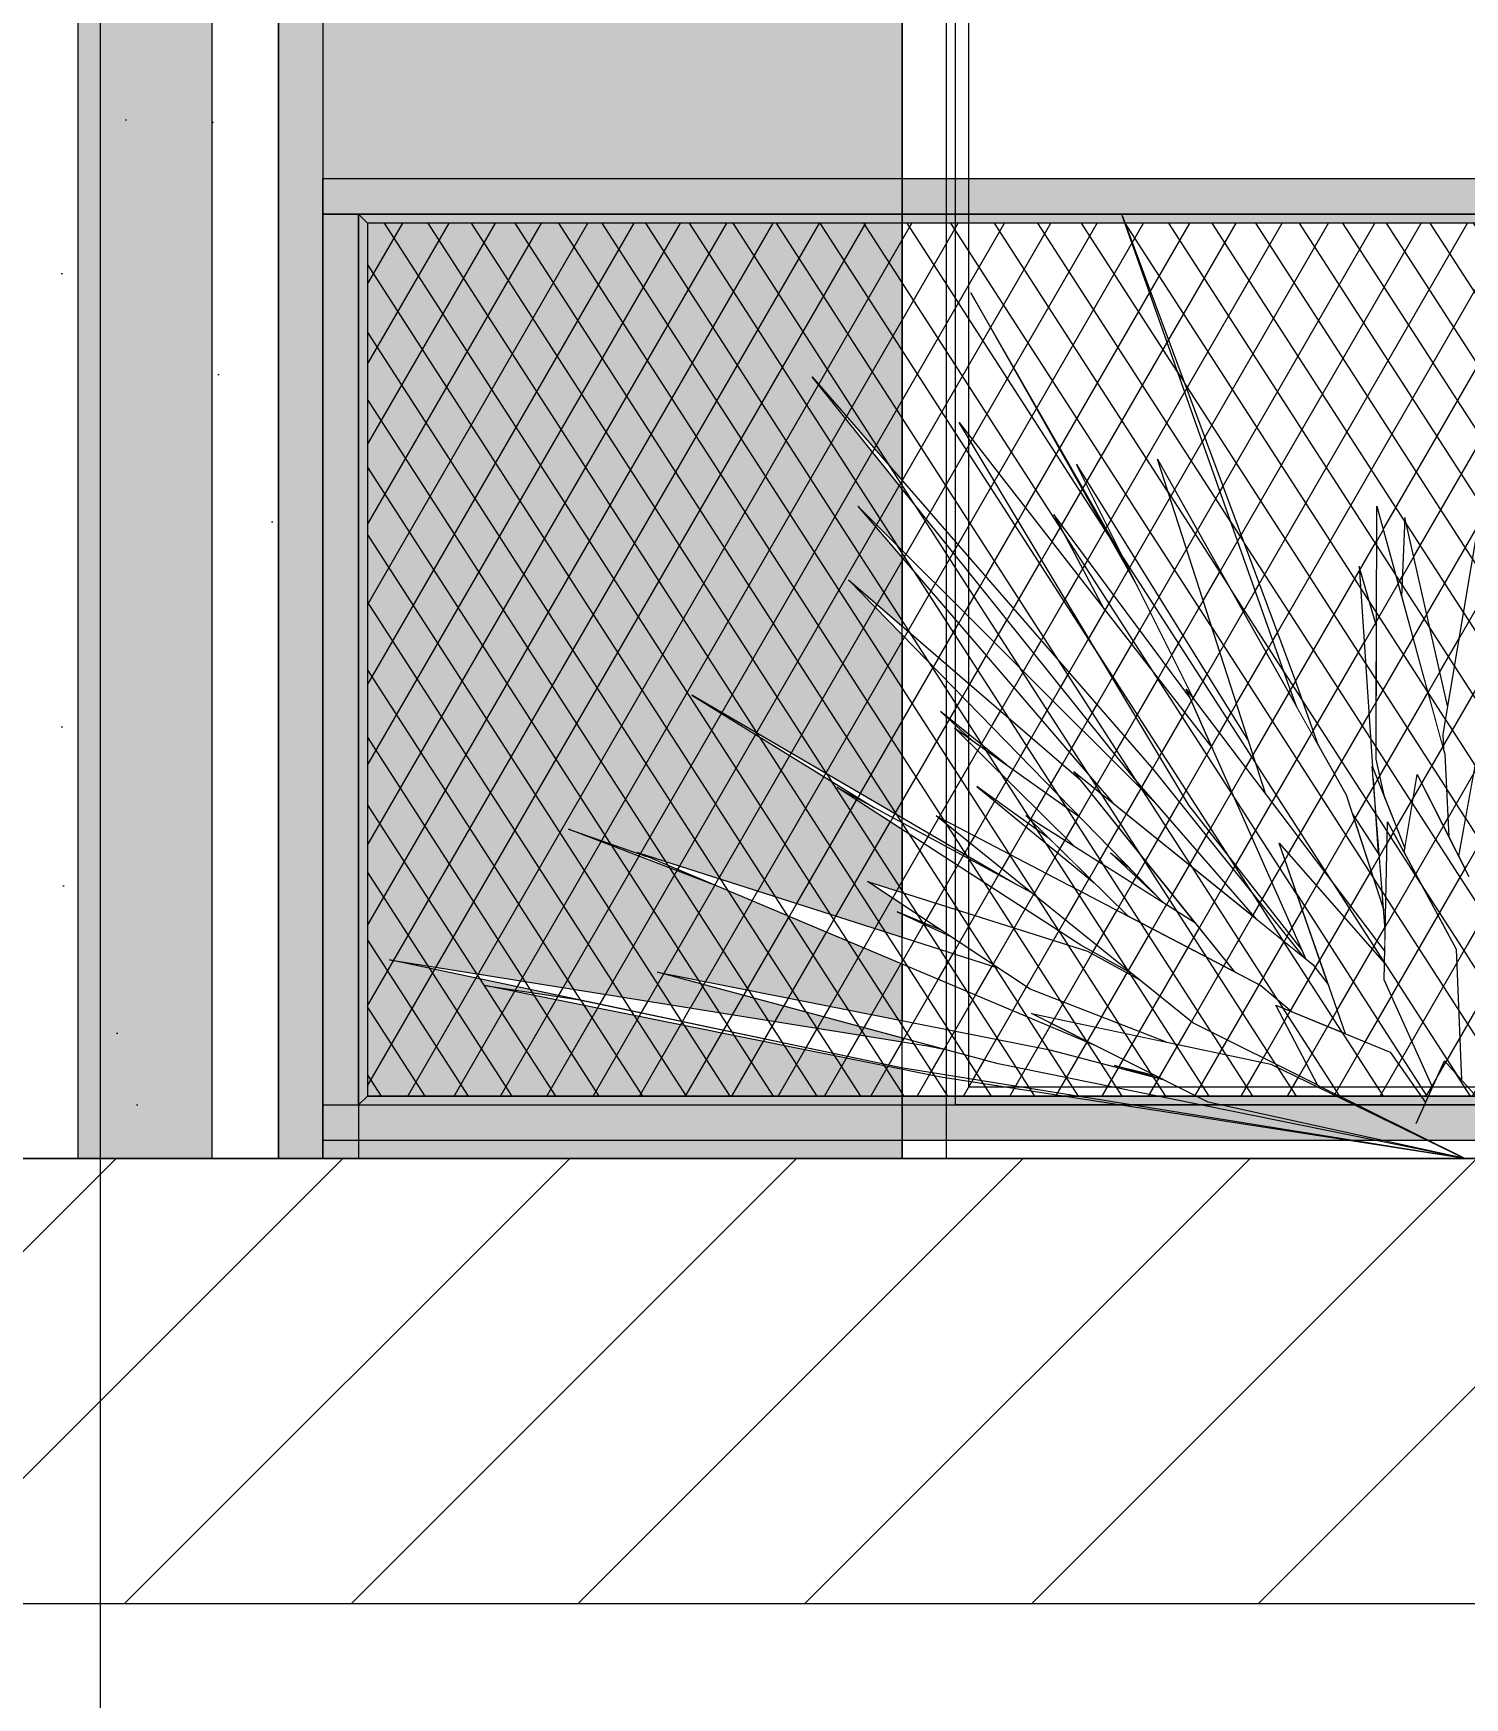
# Model space of a CAD drawing. Header units: millimetres. Extents: x 476244520 to 476657119, y 4620824743 to 4621446928.
# Drawn here: x 476617684 to 476619291, y 4621072140 to 4621074009 of the extents above; entities that cross this region are included whole.
import ezdxf

# ---------------------------------------------------------------- set-up
doc = ezdxf.new("R2010")
doc.units = ezdxf.units.MM
doc.header["$MEASUREMENT"] = 0
doc.set_wipeout_variables(frame=1)
doc.linetypes.add('Wipeout_Contour', pattern=[1000, 0, -1000])
for name, color, linetype, lineweight in [('2D Drafting - General_Pen_No__7_Pen_No__250', 7, 'Continuous', 0), ('2D Drafting - General_Pen_No__7_Pen_No__7', 7, 'Continuous', 0), ('New_2D Drafting - General_Pen_No__30_Pen_No__9_Pen_No__9_Pen_No__253', 252, 'Continuous', 0), ('New_2D Drafting - General_Pen_No__30_Pen_No__9_Pen_No__9_Pen_No__255', 255, 'Continuous', 0), ('New_2D Drafting - General_Pen_No__30_Pen_No__9_Pen_No__9_Pen_No__42', 250, 'Continuous', 0), ('New_2D Drafting - General_Pen_No__30_Pen_No__9_Pen_No__9_Pen_No__7', 7, 'Continuous', 0), ('New_2D Drafting - General_Pen_No__4', 7, 'Continuous', 0), ('New_2D Drafting - General_Pen_No__7', 7, 'Continuous', 0), ('New_R03_Nakveti_Pen_No__116', 116, 'Continuous', 0), ('zoma_Pen_No__142', 142, 'Continuous', 0), ('zoma_Pen_No__5_Pen_No__5_Pen_No__142', 142, 'Continuous', 0)]:
    doc.layers.add(name, color=color, linetype=linetype, lineweight=lineweight)
doc.layers.add('New_R03_Nakveti', color=7, linetype='Continuous')
doc.layers.add('zoma', color=7, linetype='Continuous')
doc.styles.add('GENERATED_STYLE_2', font='arial.ttf')
doc.dimstyles.new('GENERATED_STYLE__1', dxfattribs={"dimtxt": 200, "dimasz": 64.421331, "dimexe": 0.18, "dimexo": 3, "dimgap": 0.09, "dimtad": 1, "dimtih": 1, "dimtoh": 1, "dimlfac": 0.001, "dimzin": 0, "dimdsep": 46, "dimtxsty": 'GENERATED_STYLE_2', "dimblk": 'ARROWHEAD_2', "dimblk1": 'ARROWHEAD_2', "dimblk2": 'ARROWHEAD_2', "dimcen": 0.09, "dimclrd": 142, "dimclre": 142, "dimclrt": 142, "dimadec": 0, "dimazin": 0, "dimtfac": 1, "dimtdec": 4, "dimtmove": 0, "dimatfit": 3, "dimfxl": 1, "dimtolj": 1, "dimtzin": 0, "dimarcsym": 0})

# ---------------------------------------------------------------- blocks, each defined once
blk = doc.blocks.new('*D18', base_point=(476844527.1, 4621385791))
at = {"layer": 'zoma_Pen_No__142', "color": 142, "linetype": 'Continuous', "lineweight": 0, "transparency": 16777216}
for p, q in [((476610859.1, 4621070403.8), (476610859.1, 4621070530.9)), ((476617759.1, 4621070403.8), (476617759.1, 4621070530.9)), ((476610883.5, 4621070509.8), (476610834.6, 4621070425)), ((476617783.5, 4621070509.8), (476617734.6, 4621070425)), ((476610859.1, 4621070467.4), (476617759.1, 4621070467.4))]:
    blk.add_line(p, q, dxfattribs=at)
at = {"layer": 'zoma_Pen_No__142', "color": 142, "lineweight": 0, "transparency": 16777216, "insert": (476614043, 4621070507.4), "char_height": 200, "attachment_point": 7, "style": 'GENERATED_STYLE_2'}
blk.add_mtext('\\A1;{\\pql;\\fArial CYR|b0|i0|c204|p34;6.90}', dxfattribs=at)
blk = doc.blocks.new('ARROWHEAD_2')
at = {"color": 0, "linetype": 'Continuous', "lineweight": 0}
for p, q in [((-0.378, -0.655), (0.378, 0.655)), ((0, 0), (-1, 0))]:
    blk.add_line(p, q, dxfattribs=at)
blk = doc.blocks.new('*D19', base_point=(476844527.1, 4621385791))
at = {"layer": 'zoma_Pen_No__142', "color": 142, "linetype": 'Continuous', "lineweight": 0, "transparency": 16777216}
for p, q in [((476617759.1, 4621070403.8), (476617759.1, 4621070530.9)), ((476624659.1, 4621070403.8), (476624659.1, 4621070530.9)), ((476617783.5, 4621070509.8), (476617734.6, 4621070425)), ((476624683.5, 4621070509.8), (476624634.6, 4621070425)), ((476617759.1, 4621070467.4), (476624659.1, 4621070467.4))]:
    blk.add_line(p, q, dxfattribs=at)
at = {"layer": 'zoma_Pen_No__142', "color": 142, "lineweight": 0, "transparency": 16777216, "insert": (476620943, 4621070507.4), "char_height": 200, "attachment_point": 7, "style": 'GENERATED_STYLE_2'}
blk.add_mtext('\\A1;{\\pql;\\fArial CYR|b0|i0|c204|p34;6.90}', dxfattribs=at)
blk = doc.blocks.new('*D191', base_point=(476844527.1, 4621385791))
at = {"layer": 'zoma_Pen_No__142', "color": 142, "linetype": 'Continuous', "lineweight": 0, "transparency": 16777216}
for p, q in [((476617609.1, 4621070779.7), (476617609.1, 4621070906.8)), ((476617909.1, 4621070779.7), (476617909.1, 4621070906.8)), ((476617633.5, 4621070885.6), (476617584.6, 4621070800.9)), ((476617933.5, 4621070885.6), (476617884.6, 4621070800.9)), ((476617609.1, 4621070843.2), (476617909.1, 4621070843.2))]:
    blk.add_line(p, q, dxfattribs=at)
blk = doc.blocks.new('*D192', base_point=(476844527.1, 4621385791))
at = {"layer": 'zoma_Pen_No__142', "color": 142, "linetype": 'Continuous', "lineweight": 0, "transparency": 16777216}
for p, q in [((476617909.1, 4621070779.7), (476617909.1, 4621070906.8)), ((476624459.1, 4621070779.7), (476624459.1, 4621070906.8)), ((476617933.5, 4621070885.6), (476617884.6, 4621070800.9)), ((476624483.5, 4621070885.6), (476624434.6, 4621070800.9)), ((476617909.1, 4621070843.2), (476624459.1, 4621070843.2))]:
    blk.add_line(p, q, dxfattribs=at)
at = {"layer": 'zoma_Pen_No__142', "color": 142, "lineweight": 0, "transparency": 16777216, "char_height": 200, "attachment_point": 7, "style": 'GENERATED_STYLE_2'}
for s, insert in [('\\A1;{\\pql;\\fArial CYR|b0|i0|c204|p34;6.55}', (476620918, 4621070883.2)), ('\\A1;{\\pql;\\fArial CYR|b0|i0|c204|p34;0.40}', (476623902.4, 4621070883.2))]:
    blk.add_mtext(s, dxfattribs=dict(at, insert=insert))

msp = doc.modelspace()

# ---------------------------------------------------------------- hatches: boundary and pattern name
at = {"layer": '2D Drafting - General_Pen_No__7_Pen_No__7', "linetype": 'Continuous', "lineweight": 0}
h = msp.add_hatch(dxfattribs=at)
h.set_pattern_fill('MASONRY_BLOCK', style=0, pattern_type=2)
h.set_pattern_definition([(45, (476844527.15, 4621385791.04), (-127.27922, 127.27922), [])])
h.paths.add_polyline_path([(476597119.001, 4621072245.534), (476597119.001, 4621072745.53), (476655443.329, 4621072745.535), (476655443.329, 4621072245.534)])
at = {"layer": 'New_2D Drafting - General_Pen_No__30_Pen_No__9_Pen_No__9_Pen_No__253', "linetype": 'Continuous', "lineweight": 0}
msp.add_hatch(color=252, dxfattribs=at).paths.add_polyline_path([(476617959.237, 4621075245.534), (476618659.049, 4621075245.534), (476618659.049, 4621072745.571), (476617959.237, 4621072745.571)])
at = {"layer": 'New_2D Drafting - General_Pen_No__30_Pen_No__9_Pen_No__9_Pen_No__255', "linetype": 'Continuous', "lineweight": 0}
for points in [[(476617884.239, 4621072745.533), (476617734.239, 4621072745.533), (476617734.239, 4621085245.557), (476617884.239, 4621085245.557)], [(476618009.051, 4621075245.62), (476618009.051, 4621072745.571), (476617959.051, 4621072745.571), (476617959.051, 4621075245.62)], [(476618049.051, 4621072745.532), (476618009.051, 4621072745.532), (476618009.051, 4621073805.526), (476618049.051, 4621073805.526)], [(476618049.051, 4621073805.526), (476618059.051, 4621073795.526), (476618059.051, 4621072815.499), (476618049.051, 4621072805.499)]]:
    msp.add_hatch(color=255, dxfattribs=at).paths.add_polyline_path(points)
at = {"layer": 'New_2D Drafting - General_Pen_No__30_Pen_No__9_Pen_No__9_Pen_No__42', "linetype": 'Continuous', "lineweight": 0}
h = msp.add_hatch(dxfattribs=at)
h.set_pattern_fill('CUT_STONE', color=250, style=0, pattern_type=2)
h.set_pattern_definition([(45, (476844527.15, 4621386591.04), (-254.55844, 254.55844), [0, -240, 0, -360]), (110, (476845327.15, 4621386591.04), (338.28934, 123.12725), [0, -176, 0, -304])])
h.paths.add_polyline_path([(476617959.239, 4621085945.125), (476617959.239, 4621075245.534), (476617959.239, 4621072745.57), (476617559.324, 4621072745.57), (476617559.324, 4621075245.534), (476615909.051, 4621075245.534), (476615909.051, 4621072745.532), (476612708.629, 4621072745.532), (476612708.629, 4621075245.534), (476611209.043, 4621075245.534), (476611209.043, 4621072745.576), (476610658.709, 4621072745.576), (476610658.709, 4621085945.125)])
h.paths.add_polyline_path([(476611209.346, 4621081645.533), (476612709.346, 4621081645.533), (476612709.346, 4621079145.533), (476611209.346, 4621079145.533)], flags=0)
h.paths.add_polyline_path([(476611209.346, 4621082345.533), (476611209.346, 4621084845.533), (476612709.346, 4621084845.533), (476612709.346, 4621082345.533)], flags=0)
h.paths.add_polyline_path([(476611209.346, 4621075945.533), (476611209.346, 4621078445.533), (476612709.346, 4621078445.533), (476612709.346, 4621075945.533)], flags=0)
h.paths.add_polyline_path([(476615909.334, 4621078445.533), (476617409.334, 4621078445.533), (476617409.334, 4621075945.533), (476615909.334, 4621075945.533)], flags=0)
h.paths.add_polyline_path([(476615909.334, 4621084845.533), (476617409.334, 4621084845.533), (476617409.334, 4621082345.533), (476615909.334, 4621082345.533)], flags=0)
h.paths.add_polyline_path([(476617409.334, 4621079145.533), (476615909.334, 4621079145.533), (476615909.334, 4621081645.533), (476617409.334, 4621081645.533)], flags=0)

# ---------------------------------------------------------------- linework, layer by layer
at = {"layer": '2D Drafting - General_Pen_No__7_Pen_No__250', "color": 7, "linetype": 'Continuous', "lineweight": 0, "flags": 128}
msp.add_lwpolyline([(476597119.001, 4621072245.534), (476597119.001, 4621072745.53), (476655443.329, 4621072745.535), (476655443.329, 4621072245.534)], close=True, dxfattribs=at)
at = {"layer": 'New_2D Drafting - General_Pen_No__30_Pen_No__9_Pen_No__9_Pen_No__7', "color": 7, "linetype": 'Continuous', "lineweight": 0, "flags": 128}
for points in [[(476617959.239, 4621085945.125), (476617959.239, 4621075245.534), (476617959.239, 4621072745.57), (476617559.324, 4621072745.57), (476617559.324, 4621075245.534), (476615909.051, 4621075245.534), (476615909.051, 4621072745.532), (476612708.629, 4621072745.532), (476612708.629, 4621075245.534), (476611209.043, 4621075245.534), (476611209.043, 4621072745.576), (476610658.709, 4621072745.576), (476610658.709, 4621085945.125)], [(476617884.239, 4621072745.533), (476617734.239, 4621072745.533), (476617734.239, 4621085245.557), (476617884.239, 4621085245.557)], [(476618009.051, 4621075245.62), (476618009.051, 4621072745.571), (476617959.051, 4621072745.571), (476617959.051, 4621075245.62)], [(476617959.237, 4621075245.534), (476618659.049, 4621075245.534), (476618659.049, 4621072745.571), (476617959.237, 4621072745.571)], [(476618049.051, 4621072745.532), (476618009.051, 4621072745.532), (476618009.051, 4621073805.526), (476618049.051, 4621073805.526)], [(476618049.051, 4621073805.526), (476618059.051, 4621073795.526), (476618059.051, 4621072815.499), (476618049.051, 4621072805.499)]]:
    msp.add_lwpolyline(points, close=True, dxfattribs=at)
at = {"layer": 'zoma_Pen_No__5_Pen_No__5_Pen_No__142', "color": 142, "linetype": 'Continuous', "lineweight": 0}
msp.add_line((476617759.051, 4621075197.495), (476617759.051, 4621068914.78), dxfattribs=at)

# ---------------------------------------------------------------- dimensions: what is measured, and where the dimension line sits
at = {"layer": 'zoma', "color": 142, "linetype": 'Continuous', "lineweight": 0}
for base, p1, p2, picture, middle in [((476617909.051, 4621070843.244), (476617609.051, 4621075741.092), (476617909.051, 4621075813.977), '*D191', (476617312.203, 4621070983.244)), ((476617759.051, 4621070467.373), (476610859.051, 4621073973.903), (476617759.051, 4621075589.174), '*D18', (476614302.758, 4621070607.373))]:
    dim = msp.add_linear_dim(base=base, p1=p1, p2=p2, dimstyle='GENERATED_STYLE__1', dxfattribs=at)
    dim.commit()
    dim.dimension.update_dxf_attribs({"geometry": picture, "text_midpoint": middle, "dimtype": 160})

# ---------------------------------------------------------------- wipeouts: each hides what was drawn before it
at = {"color": 254, "linetype": 'Wipeout_Contour', "lineweight": 0, "ltscale": 23227938128.9426}
msp.add_wipeout([(476619223.637, 4621073464.826), (476619219.824, 4621073375.797), (476619266.962, 4621073203.996), (476619266.039, 4621073221.833), (476619271.369, 4621073253.565)], dxfattribs=at).dxf.layer = 'New_R03_Nakveti'
at = {"color": 254, "linetype": 'Wipeout_Contour', "lineweight": 0, "ltscale": 13936762459.41852}
msp.add_wipeout([(476618776.361, 4621073187.414), (476618702.345, 4621073247.129), (476618737.594, 4621073215.016)], dxfattribs=at).dxf.layer = 'New_R03_Nakveti'
at = {"color": 254, "linetype": 'Wipeout_Contour', "lineweight": 0, "ltscale": 13936762158.15821}
msp.add_wipeout([(476618742.868, 4621073163.137), (476618874.735, 4621073054.902), (476618823.2, 4621073105.516)], dxfattribs=at).dxf.layer = 'New_R03_Nakveti'
at = {"color": 254, "linetype": 'Wipeout_Contour', "lineweight": 0, "ltscale": 13936761397.58956}
msp.add_wipeout([(476618897.491, 4621072849.675), (476618951.05, 4621072834.568), (476618942.63, 4621072838.784)], dxfattribs=at).dxf.layer = 'New_R03_Nakveti'

# ---------------------------------------------------------------- next in the draw order: wipeouts: each hides what was drawn before it
at = {"color": 254, "linetype": 'Wipeout_Contour', "lineweight": 0, "ltscale": 13936761949.38083}
msp.add_wipeout([(476618284.807, 4621073115.152), (476618450.685, 4621073051.403), (476618372.136, 4621073084.557)], dxfattribs=at).dxf.layer = 'New_R03_Nakveti'
at = {"color": 254, "linetype": 'Wipeout_Contour', "lineweight": 0, "ltscale": 13936761816.89195}
msp.add_wipeout([(476618653.689, 4621073022.287), (476618713.684, 4621072994.732), (476618702.841, 4621073001.91)], dxfattribs=at).dxf.layer = 'New_R03_Nakveti'
at = {"color": 254, "linetype": 'Wipeout_Contour', "lineweight": 0, "ltscale": 23227935595.59451}
msp.add_wipeout([(476618294.817, 4621072923.792), (476618190.568, 4621072939.659), (476618702.763, 4621072836.849), (476619290.672, 4621072745.558), (476618658.137, 4621072847.14)], dxfattribs=at).dxf.layer = 'New_R03_Nakveti'

# ---------------------------------------------------------------- next in the draw order: wipeouts: each hides what was drawn before it
at = {"color": 254, "linetype": 'Wipeout_Contour', "lineweight": 0, "ltscale": 27873522759.62061}
msp.add_wipeout([(476618687.607, 4621072872.028), (476618083.911, 4621072968.288), (476618658.137, 4621072847.14), (476619290.672, 4621072745.558), (476618766.937, 4621072851.832), (476618705.997, 4621072868.172)], dxfattribs=at).dxf.layer = 'New_R03_Nakveti'

# ---------------------------------------------------------------- next in the draw order: linework, layer by layer
at = {"layer": 'New_R03_Nakveti_Pen_No__116', "color": 116, "linetype": 'Continuous', "lineweight": 0}
msp.add_line((476618190.568, 4621072939.659), (476618294.816, 4621072923.792), dxfattribs=at)

# ---------------------------------------------------------------- next in the draw order: wipeouts: each hides what was drawn before it
at = {"color": 254, "linetype": 'Wipeout_Contour', "lineweight": 0, "ltscale": 27873522774.15236}
msp.add_wipeout([(476618384.431, 4621072954.394), (476618766.937, 4621072851.832), (476619290.672, 4621072745.558), (476619002.878, 4621072808.621), (476618952.035, 4621072834.075), (476618824.895, 4621072867.309)], dxfattribs=at).dxf.layer = 'New_R03_Nakveti'

# ---------------------------------------------------------------- next in the draw order: wipeouts: each hides what was drawn before it
at = {"color": 254, "linetype": 'Wipeout_Contour', "lineweight": 0, "ltscale": 18582348526.37254}
msp.add_wipeout([(476618804.31, 4621072908.031), (476619002.878, 4621072808.621), (476619290.672, 4621072745.558), (476619073.071, 4621072851.326)], dxfattribs=at).dxf.layer = 'New_R03_Nakveti'

# ---------------------------------------------------------------- next in the draw order: wipeouts: each hides what was drawn before it
at = {"color": 254, "linetype": 'Wipeout_Contour', "lineweight": 0, "ltscale": 32519110437.45906}
msp.add_wipeout([(476618362.074, 4621073088.805), (476618876.421, 4621072871.709), (476618877.549, 4621072871.365), (476618804.31, 4621072908.031), (476618955.859, 4621072876.056), (476618802.91, 4621072935.67), (476618767.703, 4621072958.975)], dxfattribs=at).dxf.layer = 'New_R03_Nakveti'
at = {"color": 254, "linetype": 'Wipeout_Contour', "lineweight": 0, "ltscale": 32519109939.53454}
msp.add_wipeout([(476619207.104, 4621072864.897), (476619078.492, 4621072917.466), (476619125.766, 4621072827.532), (476619290.672, 4621072745.558), (476619286.105, 4621072748.83), (476619236.12, 4621072784.644), (476619246.771, 4621072808.252)], dxfattribs=at).dxf.layer = 'New_R03_Nakveti'

# ---------------------------------------------------------------- next in the draw order: linework, layer by layer
at = {"layer": 'New_R03_Nakveti_Pen_No__116', "color": 116, "linetype": 'Continuous', "lineweight": 0}
msp.add_line((476618284.807, 4621073115.152), (476618372.136, 4621073084.557), dxfattribs=at)

# ---------------------------------------------------------------- next in the draw order: wipeouts: each hides what was drawn before it
at = {"color": 254, "linetype": 'Wipeout_Contour', "lineweight": 0, "ltscale": 23227935582.01875}
msp.add_wipeout([(476619267.959, 4621072855.219), (476619236.12, 4621072784.644), (476619286.088, 4621072748.83), (476619290.672, 4621072745.558), (476619307.305, 4621072810.799)], dxfattribs=at).dxf.layer = 'New_R03_Nakveti'

# ---------------------------------------------------------------- next in the draw order: wipeouts: each hides what was drawn before it
at = {"color": 254, "linetype": 'Wipeout_Contour', "lineweight": 0, "ltscale": 46455871903.47897}
msp.add_wipeout([(476618620.435, 4621073056.458), (476618802.91, 4621072935.67), (476618955.859, 4621072876.056), (476619073.071, 4621072851.326), (476619290.672, 4621072745.558), (476619125.766, 4621072827.532), (476619125.62, 4621072827.809), (476618985.462, 4621072897.654), (476618925.361, 4621072946.185), (476618867.106, 4621072978.179)], dxfattribs=at).dxf.layer = 'New_R03_Nakveti'

# ---------------------------------------------------------------- next in the draw order: wipeouts: each hides what was drawn before it
at = {"color": 254, "linetype": 'Wipeout_Contour', "lineweight": 0, "ltscale": 32519110609.37575}
msp.add_wipeout([(476619061.913, 4621072939.694), (476618697.527, 4621073130.161), (476618985.462, 4621072897.654), (476619125.62, 4621072827.809), (476619095.258, 4621072885.569), (476619078.492, 4621072917.466), (476619097.037, 4621072909.886)], dxfattribs=at).dxf.layer = 'New_R03_Nakveti'
at = {"color": 254, "linetype": 'Wipeout_Contour', "lineweight": 0, "ltscale": 27873523506.20922}
msp.add_wipeout([(476619204.049, 4621073123.159), (476619200.304, 4621072946.007), (476619254.592, 4621072825.589), (476619267.959, 4621072855.219), (476619287.11, 4621072833.599), (476619281.167, 4621072980.467)], dxfattribs=at).dxf.layer = 'New_R03_Nakveti'

# ---------------------------------------------------------------- next in the draw order: linework, layer by layer
at = {"layer": 'New_R03_Nakveti_Pen_No__116', "color": 116, "linetype": 'Continuous', "lineweight": 0}
for p, q in [((476618702.763, 4621072836.849), (476618190.568, 4621072939.659)), ((476618687.607, 4621072872.028), (476618705.997, 4621072868.172)), ((476618824.895, 4621072867.309), (476618952.034, 4621072834.075)), ((476618877.549, 4621072871.365), (476618876.421, 4621072871.709)), ((476618951.05, 4621072834.568), (476618897.491, 4621072849.675)), ((476618897.491, 4621072849.675), (476618942.63, 4621072838.784))]:
    msp.add_line(p, q, dxfattribs=at)

# ---------------------------------------------------------------- next in the draw order: wipeouts: each hides what was drawn before it
at = {"color": 254, "linetype": 'Wipeout_Contour', "lineweight": 0, "ltscale": 13936762230.03352}
msp.add_wipeout([(476618422.933, 4621073265.552), (476618628.291, 4621073138.984), (476618786.458, 4621073053.542)], dxfattribs=at).dxf.layer = 'New_R03_Nakveti'

# ---------------------------------------------------------------- next in the draw order: linework, layer by layer
at = {"layer": 'New_R03_Nakveti_Pen_No__116', "color": 116, "linetype": 'Continuous', "lineweight": 0}
msp.add_line((476618450.685, 4621073051.403), (476618284.807, 4621073115.152), dxfattribs=at)

# ---------------------------------------------------------------- next in the draw order: wipeouts: each hides what was drawn before it
at = {"color": 254, "linetype": 'Wipeout_Contour', "lineweight": 0, "ltscale": 18582349248.92407}
msp.add_wipeout([(476618586.139, 4621073161.754), (476618859.871, 4621072984.867), (476618916.226, 4621072953.562), (476618804.444, 4621073043.826)], dxfattribs=at).dxf.layer = 'New_R03_Nakveti'

# ---------------------------------------------------------------- next in the draw order: linework, layer by layer
at = {"layer": 'New_R03_Nakveti_Pen_No__116', "color": 116, "linetype": 'Continuous', "lineweight": 0}
msp.add_line((476618766.937, 4621072851.832), (476618384.431, 4621072954.394), dxfattribs=at)

# ---------------------------------------------------------------- next in the draw order: wipeouts: each hides what was drawn before it
at = {"color": 254, "linetype": 'Wipeout_Contour', "lineweight": 0, "ltscale": 18582349276.17867}
msp.add_wipeout([(476618797.996, 4621073130.269), (476618912.54, 4621073017.772), (476619032.233, 4621072955.208), (476618988.413, 4621073009.831)], dxfattribs=at).dxf.layer = 'New_R03_Nakveti'

# ---------------------------------------------------------------- next in the draw order: linework, layer by layer
at = {"layer": 'New_R03_Nakveti_Pen_No__116', "color": 116, "linetype": 'Continuous', "lineweight": 0}
msp.add_line((476618384.431, 4621072954.394), (476618824.895, 4621072867.309), dxfattribs=at)

# ---------------------------------------------------------------- next in the draw order: wipeouts: each hides what was drawn before it
at = {"color": 254, "linetype": 'Wipeout_Contour', "lineweight": 0, "ltscale": 32519110905.81124}
msp.add_wipeout([(476618852.014, 4621073179.854), (476619032.233, 4621072955.208), (476619061.913, 4621072939.694), (476619097.037, 4621072909.886), (476619156.733, 4621072885.486), (476619137.551, 4621072940.775), (476619120.044, 4621072963.095)], dxfattribs=at).dxf.layer = 'New_R03_Nakveti'

# ---------------------------------------------------------------- next in the draw order: linework, layer by layer
at = {"layer": 'New_R03_Nakveti_Pen_No__116', "color": 116, "linetype": 'Continuous', "lineweight": 0}
for p, q in [((476618955.859, 4621072876.056), (476618802.91, 4621072935.67)), ((476619002.878, 4621072808.621), (476618804.31, 4621072908.031)), ((476618804.31, 4621072908.031), (476619073.071, 4621072851.326))]:
    msp.add_line(p, q, dxfattribs=at)

# ---------------------------------------------------------------- next in the draw order: wipeouts: each hides what was drawn before it
at = {"color": 254, "linetype": 'Wipeout_Contour', "lineweight": 0, "ltscale": 18582349913.50969}
msp.add_wipeout([(476618947.199, 4621073140.62), (476618609.494, 4621073477.682), (476618895.142, 4621073144.976), (476619057.724, 4621073013.494)], dxfattribs=at).dxf.layer = 'New_R03_Nakveti'
at = {"color": 254, "linetype": 'Wipeout_Contour', "lineweight": 0, "ltscale": 32519110619.88745}
msp.add_wipeout([(476619200.695, 4621072964.499), (476619082.558, 4621073099.288), (476619156.733, 4621072885.486), (476619207.104, 4621072864.897), (476619246.771, 4621072808.252), (476619254.592, 4621072825.589), (476619200.304, 4621072946.007)], dxfattribs=at).dxf.layer = 'New_R03_Nakveti'

# ---------------------------------------------------------------- next in the draw order: hatches: boundary and pattern name
at = {"layer": 'New_2D Drafting - General_Pen_No__30_Pen_No__9_Pen_No__9_Pen_No__255', "linetype": 'Continuous', "lineweight": 0}
for points in [[(476624634.056, 4621072805.525), (476624634.056, 4621072765.525), (476618009.051, 4621072765.525), (476618009.051, 4621072805.525)], [(476618059.051, 4621072815.499), (476618049.051, 4621072805.499), (476619338.051, 4621072805.499), (476619328.051, 4621072815.499)]]:
    msp.add_hatch(color=255, dxfattribs=at).paths.add_polyline_path(points)

# ---------------------------------------------------------------- next in the draw order: linework, layer by layer
at = {"layer": 'New_2D Drafting - General_Pen_No__30_Pen_No__9_Pen_No__9_Pen_No__7', "color": 7, "linetype": 'Continuous', "lineweight": 0, "flags": 128}
for points in [[(476624634.056, 4621072805.525), (476624634.056, 4621072765.525), (476618009.051, 4621072765.525), (476618009.051, 4621072805.525)], [(476618059.051, 4621072815.499), (476618049.051, 4621072805.499), (476619338.051, 4621072805.499), (476619328.051, 4621072815.499)]]:
    msp.add_lwpolyline(points, close=True, dxfattribs=at)
at = {"layer": 'New_R03_Nakveti_Pen_No__116', "color": 116, "linetype": 'Continuous', "lineweight": 0}
for p, q in [((476619125.766, 4621072827.532), (476619078.492, 4621072917.466)), ((476619078.492, 4621072917.466), (476619207.104, 4621072864.897)), ((476619125.62, 4621072827.809), (476618985.462, 4621072897.654)), ((476619290.672, 4621072745.558), (476619002.878, 4621072808.621))]:
    msp.add_line(p, q, dxfattribs=at)

# ---------------------------------------------------------------- next in the draw order: wipeouts: each hides what was drawn before it
at = {"color": 254, "linetype": 'Wipeout_Contour', "lineweight": 0, "ltscale": 32519111680.44708}
msp.add_wipeout([(476618857.814, 4621073129.419), (476618718.009, 4621073228.961), (476618852.171, 4621073096.004), (476618951.643, 4621073033.088), (476618944.77, 4621073040.144), (476618893.037, 4621073088.709), (476618912.855, 4621073072.91)], dxfattribs=at).dxf.layer = 'New_R03_Nakveti'
at = {"color": 254, "linetype": 'Wipeout_Contour', "lineweight": 0, "ltscale": 27873523922.72391}
msp.add_wipeout([(476619222.62, 4621073088.796), (476619281.167, 4621072980.467), (476619287.11, 4621072833.599), (476619291.929, 4621072828.158), (476619295.488, 4621073062.09), (476619237.264, 4621073176.463)], dxfattribs=at).dxf.layer = 'New_R03_Nakveti'

# ---------------------------------------------------------------- next in the draw order: linework, layer by layer
at = {"layer": 'New_R03_Nakveti_Pen_No__116', "color": 116, "linetype": 'Continuous', "lineweight": 0}
for p, q in [((476619281.167, 4621072980.467), (476619287.11, 4621072833.599)), ((476619207.104, 4621072864.897), (476619246.771, 4621072808.252)), ((476619236.12, 4621072784.644), (476619267.959, 4621072855.219)), ((476619267.959, 4621072855.219), (476619307.305, 4621072810.799)), ((476619290.672, 4621072745.558), (476618658.137, 4621072847.14)), ((476619290.672, 4621072745.558), (476618702.763, 4621072836.849)), ((476619290.672, 4621072745.558), (476618766.937, 4621072851.832)), ((476619073.071, 4621072851.326), (476619290.672, 4621072745.558)), ((476619290.672, 4621072745.558), (476619125.766, 4621072827.532))]:
    msp.add_line(p, q, dxfattribs=at)

# ---------------------------------------------------------------- next in the draw order: wipeouts: each hides what was drawn before it
at = {"color": 254, "linetype": 'Wipeout_Contour', "lineweight": 0, "ltscale": 27873525283.40947}
msp.add_wipeout([(476619283.981, 4621073084.695), (476619291.944, 4621073069.054), (476619292.028, 4621073090.439), (476619320.31, 4621073201.906), (476619355.841, 4621073385.186), (476619355.177, 4621073477.503)], dxfattribs=at).dxf.layer = 'New_R03_Nakveti'
at = {"color": 254, "linetype": 'Wipeout_Contour', "lineweight": 0, "ltscale": 13936762069.02888}
msp.add_wipeout([(476618893.037, 4621073088.709), (476618944.77, 4621073040.144), (476618912.855, 4621073072.91)], dxfattribs=at).dxf.layer = 'New_R03_Nakveti'

# ---------------------------------------------------------------- next in the draw order: wipeouts: each hides what was drawn before it
at = {"color": 254, "linetype": 'Wipeout_Contour', "lineweight": 0, "ltscale": 18582349734.18301}
msp.add_wipeout([(476618599.149, 4621073394.985), (476618951.643, 4621073033.088), (476618988.413, 4621073009.831), (476618859.849, 4621073170.087)], dxfattribs=at).dxf.layer = 'New_R03_Nakveti'

# ---------------------------------------------------------------- next in the draw order: wipeouts: each hides what was drawn before it
at = {"color": 254, "linetype": 'Wipeout_Contour', "lineweight": 0, "ltscale": 32519111354.63921}
msp.add_wipeout([(476618977.886, 4621073272.425), (476619112.858, 4621072968.907), (476619120.044, 4621072963.095), (476619137.551, 4621072940.775), (476619082.558, 4621073099.288), (476619200.695, 4621072964.499), (476619200.972, 4621072977.63)], dxfattribs=at).dxf.layer = 'New_R03_Nakveti'

# ---------------------------------------------------------------- next in the draw order: linework, layer by layer
at = {"layer": 'New_R03_Nakveti_Pen_No__116', "color": 116, "linetype": 'Continuous', "lineweight": 0}
for p, q in [((476619120.044, 4621072963.095), (476619137.551, 4621072940.775)), ((476619061.913, 4621072939.694), (476619097.037, 4621072909.886)), ((476619254.592, 4621072825.589), (476619200.304, 4621072946.007))]:
    msp.add_line(p, q, dxfattribs=at)

# ---------------------------------------------------------------- next in the draw order: wipeouts: each hides what was drawn before it
at = {"color": 254, "linetype": 'Wipeout_Contour', "lineweight": 0, "ltscale": 18582350452.30309}
msp.add_wipeout([(476618829.608, 4621073468.303), (476618886.128, 4621073361.736), (476619007.813, 4621073205.127), (476618982.191, 4621073262.745)], dxfattribs=at).dxf.layer = 'New_R03_Nakveti'
at = {"color": 254, "linetype": 'Wipeout_Contour', "lineweight": 0, "ltscale": 23227937087.42429}
msp.add_wipeout([(476619186.819, 4621073185.661), (476619201.494, 4621073002.332), (476619204.049, 4621073123.159), (476619222.62, 4621073088.796), (476619223.474, 4621073093.904)], dxfattribs=at).dxf.layer = 'New_R03_Nakveti'

# ---------------------------------------------------------------- next in the draw order: wipeouts: each hides what was drawn before it
at = {"color": 254, "linetype": 'Wipeout_Contour', "lineweight": 0, "ltscale": 23227937401.7326}
msp.add_wipeout([(476618558.152, 4621073622.854), (476618920.555, 4621073171.266), (476619057.724, 4621073013.494), (476619109.56, 4621072971.574), (476618941.526, 4621073181.269)], dxfattribs=at).dxf.layer = 'New_R03_Nakveti'

# ---------------------------------------------------------------- next in the draw order: linework, layer by layer
at = {"layer": 'New_R03_Nakveti_Pen_No__116', "color": 116, "linetype": 'Continuous', "lineweight": 0}
for p, q in [((476618422.933, 4621073265.552), (476618628.291, 4621073138.984)), ((476618702.841, 4621073001.91), (476618653.689, 4621073022.287)), ((476618653.689, 4621073022.287), (476618713.684, 4621072994.732)), ((476618658.137, 4621072847.14), (476618083.911, 4621072968.288)), ((476618083.911, 4621072968.288), (476618687.607, 4621072872.028))]:
    msp.add_line(p, q, dxfattribs=at)

# ---------------------------------------------------------------- next in the draw order: wipeouts: each hides what was drawn before it
at = {"color": 254, "linetype": 'Wipeout_Contour', "lineweight": 0, "ltscale": 18582350065.50116}
msp.add_wipeout([(476618723.159, 4621073571.478), (476618980.983, 4621073141.988), (476619108.45, 4621072978.818), (476619007.813, 4621073205.127)], dxfattribs=at).dxf.layer = 'New_R03_Nakveti'

# ---------------------------------------------------------------- next in the draw order: linework, layer by layer
at = {"layer": 'New_R03_Nakveti_Pen_No__116', "color": 116, "linetype": 'Continuous', "lineweight": 0}
for p, q in [((476618786.459, 4621073053.541), (476618422.933, 4621073265.552)), ((476618776.362, 4621073187.414), (476618702.345, 4621073247.129)), ((476618702.345, 4621073247.129), (476618737.595, 4621073215.016)), ((476618586.139, 4621073161.754), (476618804.444, 4621073043.826)), ((476618823.2, 4621073105.516), (476618742.868, 4621073163.137)), ((476618912.54, 4621073017.772), (476618797.996, 4621073130.269)), ((476618876.421, 4621072871.709), (476618362.074, 4621073088.805)), ((476618362.074, 4621073088.805), (476618767.703, 4621072958.975)), ((476618893.037, 4621073088.709), (476618912.855, 4621073072.91)), ((476618802.91, 4621072935.67), (476618620.435, 4621073056.458)), ((476618620.435, 4621073056.458), (476618867.106, 4621072978.179)), ((476618916.226, 4621072953.562), (476618859.871, 4621072984.867)), ((476618867.106, 4621072978.179), (476618925.361, 4621072946.185))]:
    msp.add_line(p, q, dxfattribs=at)

# ---------------------------------------------------------------- next in the draw order: wipeouts: each hides what was drawn before it
at = {"color": 254, "linetype": 'Wipeout_Contour', "lineweight": 0, "ltscale": 13936763360.09704}
msp.add_wipeout([(476618736.378, 4621073717.01), (476618923.403, 4621073387.45), (476618909.886, 4621073414.537)], dxfattribs=at).dxf.layer = 'New_R03_Nakveti'
at = {"color": 254, "linetype": 'Wipeout_Contour', "lineweight": 0, "ltscale": 27873524703.1059}
msp.add_wipeout([(476619157.484, 4621073153.544), (476618946.011, 4621073530.402), (476619067.371, 4621073154.176), (476619200.972, 4621072977.63), (476619201.494, 4621073002.332), (476619199.755, 4621073024.058)], dxfattribs=at).dxf.layer = 'New_R03_Nakveti'

# ---------------------------------------------------------------- next in the draw order: linework, layer by layer
at = {"layer": 'New_R03_Nakveti_Pen_No__116', "color": 116, "linetype": 'Continuous', "lineweight": 0}
for p, q in [((476619108.45, 4621072978.818), (476618980.983, 4621073141.988)), ((476618985.462, 4621072897.654), (476618697.527, 4621073130.161)), ((476618697.527, 4621073130.161), (476619061.913, 4621072939.694)), ((476618797.996, 4621073130.269), (476618988.413, 4621073009.831)), ((476618944.77, 4621073040.144), (476618893.037, 4621073088.709))]:
    msp.add_line(p, q, dxfattribs=at)

# ---------------------------------------------------------------- next in the draw order: wipeouts: each hides what was drawn before it
at = {"color": 254, "linetype": 'Wipeout_Contour', "lineweight": 0, "ltscale": 18582350334.17981}
msp.add_wipeout([(476618855.075, 4621073524.374), (476618986.452, 4621073261.106), (476619067.371, 4621073154.176), (476619048.076, 4621073213.992)], dxfattribs=at).dxf.layer = 'New_R03_Nakveti'
at = {"color": 254, "linetype": 'Wipeout_Contour', "lineweight": 0, "ltscale": 13936762294.75199}
msp.add_wipeout([(476619187.969, 4621073171.285), (476619193.458, 4621073087.542), (476619194.845, 4621073085.396)], dxfattribs=at).dxf.layer = 'New_R03_Nakveti'

# ---------------------------------------------------------------- next in the draw order: linework, layer by layer
at = {"layer": 'New_R03_Nakveti_Pen_No__116', "color": 116, "linetype": 'Continuous', "lineweight": 0}
for p, q in [((476618609.494, 4621073477.682), (476618895.142, 4621073144.976)), ((476618829.608, 4621073468.304), (476618886.129, 4621073361.736)), ((476618599.149, 4621073394.985), (476618859.849, 4621073170.087)), ((476618852.17, 4621073096.004), (476618718.009, 4621073228.961)), ((476618718.009, 4621073228.961), (476618857.814, 4621073129.419)), ((476619032.233, 4621072955.208), (476618852.014, 4621073179.854)), ((476618852.014, 4621073179.854), (476619120.044, 4621072963.095)), ((476618941.526, 4621073181.269), (476619109.56, 4621072971.574)), ((476618859.871, 4621072984.867), (476618586.139, 4621073161.754)), ((476618742.868, 4621073163.137), (476618874.734, 4621073054.902)), ((476619057.724, 4621073013.494), (476618920.555, 4621073171.266))]:
    msp.add_line(p, q, dxfattribs=at)

# ---------------------------------------------------------------- next in the draw order: wipeouts: each hides what was drawn before it
at = {"color": 254, "linetype": 'Wipeout_Contour', "lineweight": 0, "ltscale": 23227938340.91733}
msp.add_wipeout([(476618906.115, 4621073803.949), (476619091.999, 4621073279.44), (476619102.16, 4621073252.135), (476619126.248, 4621073209.209), (476619099.684, 4621073284.116)], dxfattribs=at).dxf.layer = 'New_R03_Nakveti'
at = {"color": 254, "linetype": 'Wipeout_Contour', "lineweight": 0, "ltscale": 23227937860.73561}
msp.add_wipeout([(476619191.62, 4621073342.895), (476619172.33, 4621073409.909), (476619187.068, 4621073185.036), (476619201.083, 4621073149.953), (476619191.357, 4621073193.854)], dxfattribs=at).dxf.layer = 'New_R03_Nakveti'
at = {"color": 254, "linetype": 'Wipeout_Contour', "lineweight": 0, "ltscale": 13936762191.91773}
msp.add_wipeout([(476619164.306, 4621073132.647), (476619199.755, 4621073024.058), (476619194.845, 4621073085.396)], dxfattribs=at).dxf.layer = 'New_R03_Nakveti'

# ---------------------------------------------------------------- next in the draw order: hatches: boundary and pattern name
at = {"layer": 'New_2D Drafting - General_Pen_No__30_Pen_No__9_Pen_No__9_Pen_No__255', "linetype": 'Continuous', "lineweight": 0}
for points in [[(476624634.051, 4621073845.526), (476624634.051, 4621073805.526), (476618009.051, 4621073805.526), (476618009.051, 4621073845.526)], [(476618059.051, 4621073795.526), (476618049.051, 4621073805.526), (476619338.051, 4621073805.526), (476619328.051, 4621073795.526)]]:
    msp.add_hatch(color=255, dxfattribs=at).paths.add_polyline_path(points)

# ---------------------------------------------------------------- next in the draw order: linework, layer by layer
at = {"layer": 'New_2D Drafting - General_Pen_No__30_Pen_No__9_Pen_No__9_Pen_No__7', "color": 7, "linetype": 'Continuous', "lineweight": 0, "flags": 128}
for points in [[(476624634.051, 4621073845.526), (476624634.051, 4621073805.526), (476618009.051, 4621073805.526), (476618009.051, 4621073845.526)], [(476618059.051, 4621073795.526), (476618049.051, 4621073805.526), (476619338.051, 4621073805.526), (476619328.051, 4621073795.526)]]:
    msp.add_lwpolyline(points, close=True, dxfattribs=at)
at = {"layer": 'New_R03_Nakveti_Pen_No__116', "color": 116, "linetype": 'Continuous', "lineweight": 0}
for p, q in [((476619091.999, 4621073279.44), (476618906.115, 4621073803.949)), ((476618906.115, 4621073803.949), (476619099.684, 4621073284.116)), ((476618909.886, 4621073414.537), (476618736.378, 4621073717.01)), ((476618736.378, 4621073717.01), (476618923.403, 4621073387.449)), ((476618920.555, 4621073171.266), (476618558.152, 4621073622.854)), ((476618558.152, 4621073622.854), (476618941.526, 4621073181.269)), ((476618980.983, 4621073141.988), (476618723.159, 4621073571.478)), ((476618723.159, 4621073571.478), (476619007.813, 4621073205.127)), ((476619067.371, 4621073154.176), (476618946.011, 4621073530.402)), ((476618946.011, 4621073530.402), (476619157.484, 4621073153.544)), ((476618986.452, 4621073261.106), (476618855.075, 4621073524.374)), ((476618855.075, 4621073524.374), (476619048.076, 4621073213.992)), ((476618947.198, 4621073140.62), (476618609.494, 4621073477.682)), ((476618982.191, 4621073262.745), (476618829.608, 4621073468.304)), ((476618951.643, 4621073033.088), (476618599.149, 4621073394.985)), ((476619099.684, 4621073284.116), (476619126.248, 4621073209.209)), ((476619112.858, 4621072968.907), (476618977.886, 4621073272.425)), ((476619102.16, 4621073252.134), (476619091.999, 4621073279.44)), ((476619156.733, 4621072885.486), (476619082.558, 4621073099.288))]:
    msp.add_line(p, q, dxfattribs=at)

# ---------------------------------------------------------------- next in the draw order: wipeouts: each hides what was drawn before it
at = {"color": 254, "linetype": 'Wipeout_Contour', "lineweight": 0, "ltscale": 32519112637.02785}
msp.add_wipeout([(476619191.357, 4621073193.854), (476619201.083, 4621073149.953), (476619223.474, 4621073093.904), (476619237.264, 4621073176.463), (476619272.826, 4621073106.607), (476619268.243, 4621073199.327), (476619191.859, 4621073477.722)], dxfattribs=at).dxf.layer = 'New_R03_Nakveti'

# ---------------------------------------------------------------- next in the draw order: linework, layer by layer
at = {"layer": 'New_R03_Nakveti_Pen_No__116', "color": 116, "linetype": 'Continuous', "lineweight": 0}
for p, q in [((476619191.357, 4621073193.854), (476619191.858, 4621073477.722)), ((476619223.637, 4621073464.826), (476619219.824, 4621073375.797)), ((476619191.62, 4621073342.895), (476619172.33, 4621073409.909)), ((476619172.33, 4621073409.909), (476619187.068, 4621073185.036)), ((476618977.886, 4621073272.425), (476619200.972, 4621072977.63)), ((476619201.083, 4621073149.953), (476619191.357, 4621073193.854)), ((476619201.494, 4621073002.333), (476619186.819, 4621073185.661)), ((476619186.819, 4621073185.661), (476619223.474, 4621073093.904)), ((476619222.62, 4621073088.796), (476619237.264, 4621073176.463)), ((476619157.484, 4621073153.544), (476619199.755, 4621073024.058)), ((476619187.97, 4621073171.282), (476619193.458, 4621073087.542)), ((476619164.306, 4621073132.647), (476619194.845, 4621073085.395)), ((476619200.304, 4621072946.007), (476619204.049, 4621073123.159)), ((476619082.558, 4621073099.288), (476619200.695, 4621072964.499))]:
    msp.add_line(p, q, dxfattribs=at)

# ---------------------------------------------------------------- next in the draw order: wipeouts: each hides what was drawn before it
at = {"color": 254, "linetype": 'Wipeout_Contour', "lineweight": 0, "ltscale": 32519113102.90948}
msp.add_wipeout([(476619266.039, 4621073221.833), (476619266.962, 4621073203.996), (476619268.243, 4621073199.327), (476619272.826, 4621073106.607), (476619283.981, 4621073084.695), (476619342.911, 4621073409.828), (476619328.48, 4621073593.6)], dxfattribs=at).dxf.layer = 'New_R03_Nakveti'

# ---------------------------------------------------------------- next in the draw order: hatches: boundary and pattern name
at = {"layer": 'New_2D Drafting - General_Pen_No__7', "linetype": 'Continuous', "lineweight": 0}
h = msp.add_hatch(dxfattribs=at)
h.set_pattern_fill('BATT_INSULATION', style=0, pattern_type=2)
h.set_pattern_definition([(60, (476844527.15, 4621385791.044), (-38.971143, 22.5), []), (122.833095, (476844527.15, 4621385791.044), (36.8060797, 18.75), [])])
h.paths.add_polyline_path([(476619328.051, 4621073795.526), (476618059.051, 4621073795.526), (476618059.051, 4621072815.499), (476619328.051, 4621072815.499)])

# ---------------------------------------------------------------- next in the draw order: linework, layer by layer
at = {"layer": '2D Drafting - General_Pen_No__7_Pen_No__7', "color": 7, "linetype": 'Continuous', "lineweight": 0, "flags": 128}
msp.add_lwpolyline([(476620254.933, 4621072745.569), (476618659.049, 4621072745.569), (476618659.049, 4621075245.569), (476620259.049, 4621075245.569)], dxfattribs=at)
for points in [[(476618709.049, 4621075195.568), (476620209.049, 4621075195.568), (476620209.049, 4621072745.569), (476618709.049, 4621072745.571)], [(476618719.049, 4621075185.568), (476620199.049, 4621075185.568), (476620199.049, 4621072805.571), (476618719.049, 4621072805.571)], [(476618734.049, 4621075170.568), (476619419.049, 4621075170.568), (476619419.049, 4621072825.571), (476618734.049, 4621072825.571)]]:
    msp.add_lwpolyline(points, close=True, dxfattribs=at)
at = {"layer": 'New_2D Drafting - General_Pen_No__4', "color": 7, "linetype": 'Continuous', "lineweight": 0, "flags": 128}
msp.add_lwpolyline([(476619328.051, 4621073795.526), (476618059.051, 4621073795.526), (476618059.051, 4621072815.499), (476619328.051, 4621072815.499)], close=True, dxfattribs=at)
at = {"layer": 'New_R03_Nakveti_Pen_No__116', "color": 116, "linetype": 'Continuous', "lineweight": 0}
for p, q in [((476619328.48, 4621073593.6), (476619266.039, 4621073221.833)), ((476619191.858, 4621073477.722), (476619268.243, 4621073199.327)), ((476619283.981, 4621073084.695), (476619355.177, 4621073477.503)), ((476619271.369, 4621073253.565), (476619223.637, 4621073464.826)), ((476619266.039, 4621073221.833), (476619266.962, 4621073203.996)), ((476619268.243, 4621073199.327), (476619272.826, 4621073106.607)), ((476619237.264, 4621073176.463), (476619295.488, 4621073062.09)), ((476619204.049, 4621073123.159), (476619281.167, 4621072980.467))]:
    msp.add_line(p, q, dxfattribs=at)

# ---------------------------------------------------------------- next in the draw order: dimensions: what is measured, and where the dimension line sits
at = {"layer": 'zoma', "color": 142, "linetype": 'Continuous', "lineweight": 0}
for base, p1, p2, picture, middle in [((476624459.051, 4621070843.244), (476617909.051, 4621075813.977), (476624459.051, 4621075668.207), '*D192', (476621177.758, 4621070983.244)), ((476624659.051, 4621070467.373), (476617759.051, 4621075589.174), (476624659.051, 4621075589.174), '*D19', (476621202.758, 4621070607.373))]:
    dim = msp.add_linear_dim(base=base, p1=p1, p2=p2, dimstyle='GENERATED_STYLE__1', dxfattribs=at)
    dim.commit()
    dim.dimension.update_dxf_attribs({"geometry": picture, "text_midpoint": middle, "dimtype": 160})

doc.saveas('drawing.dxf')
